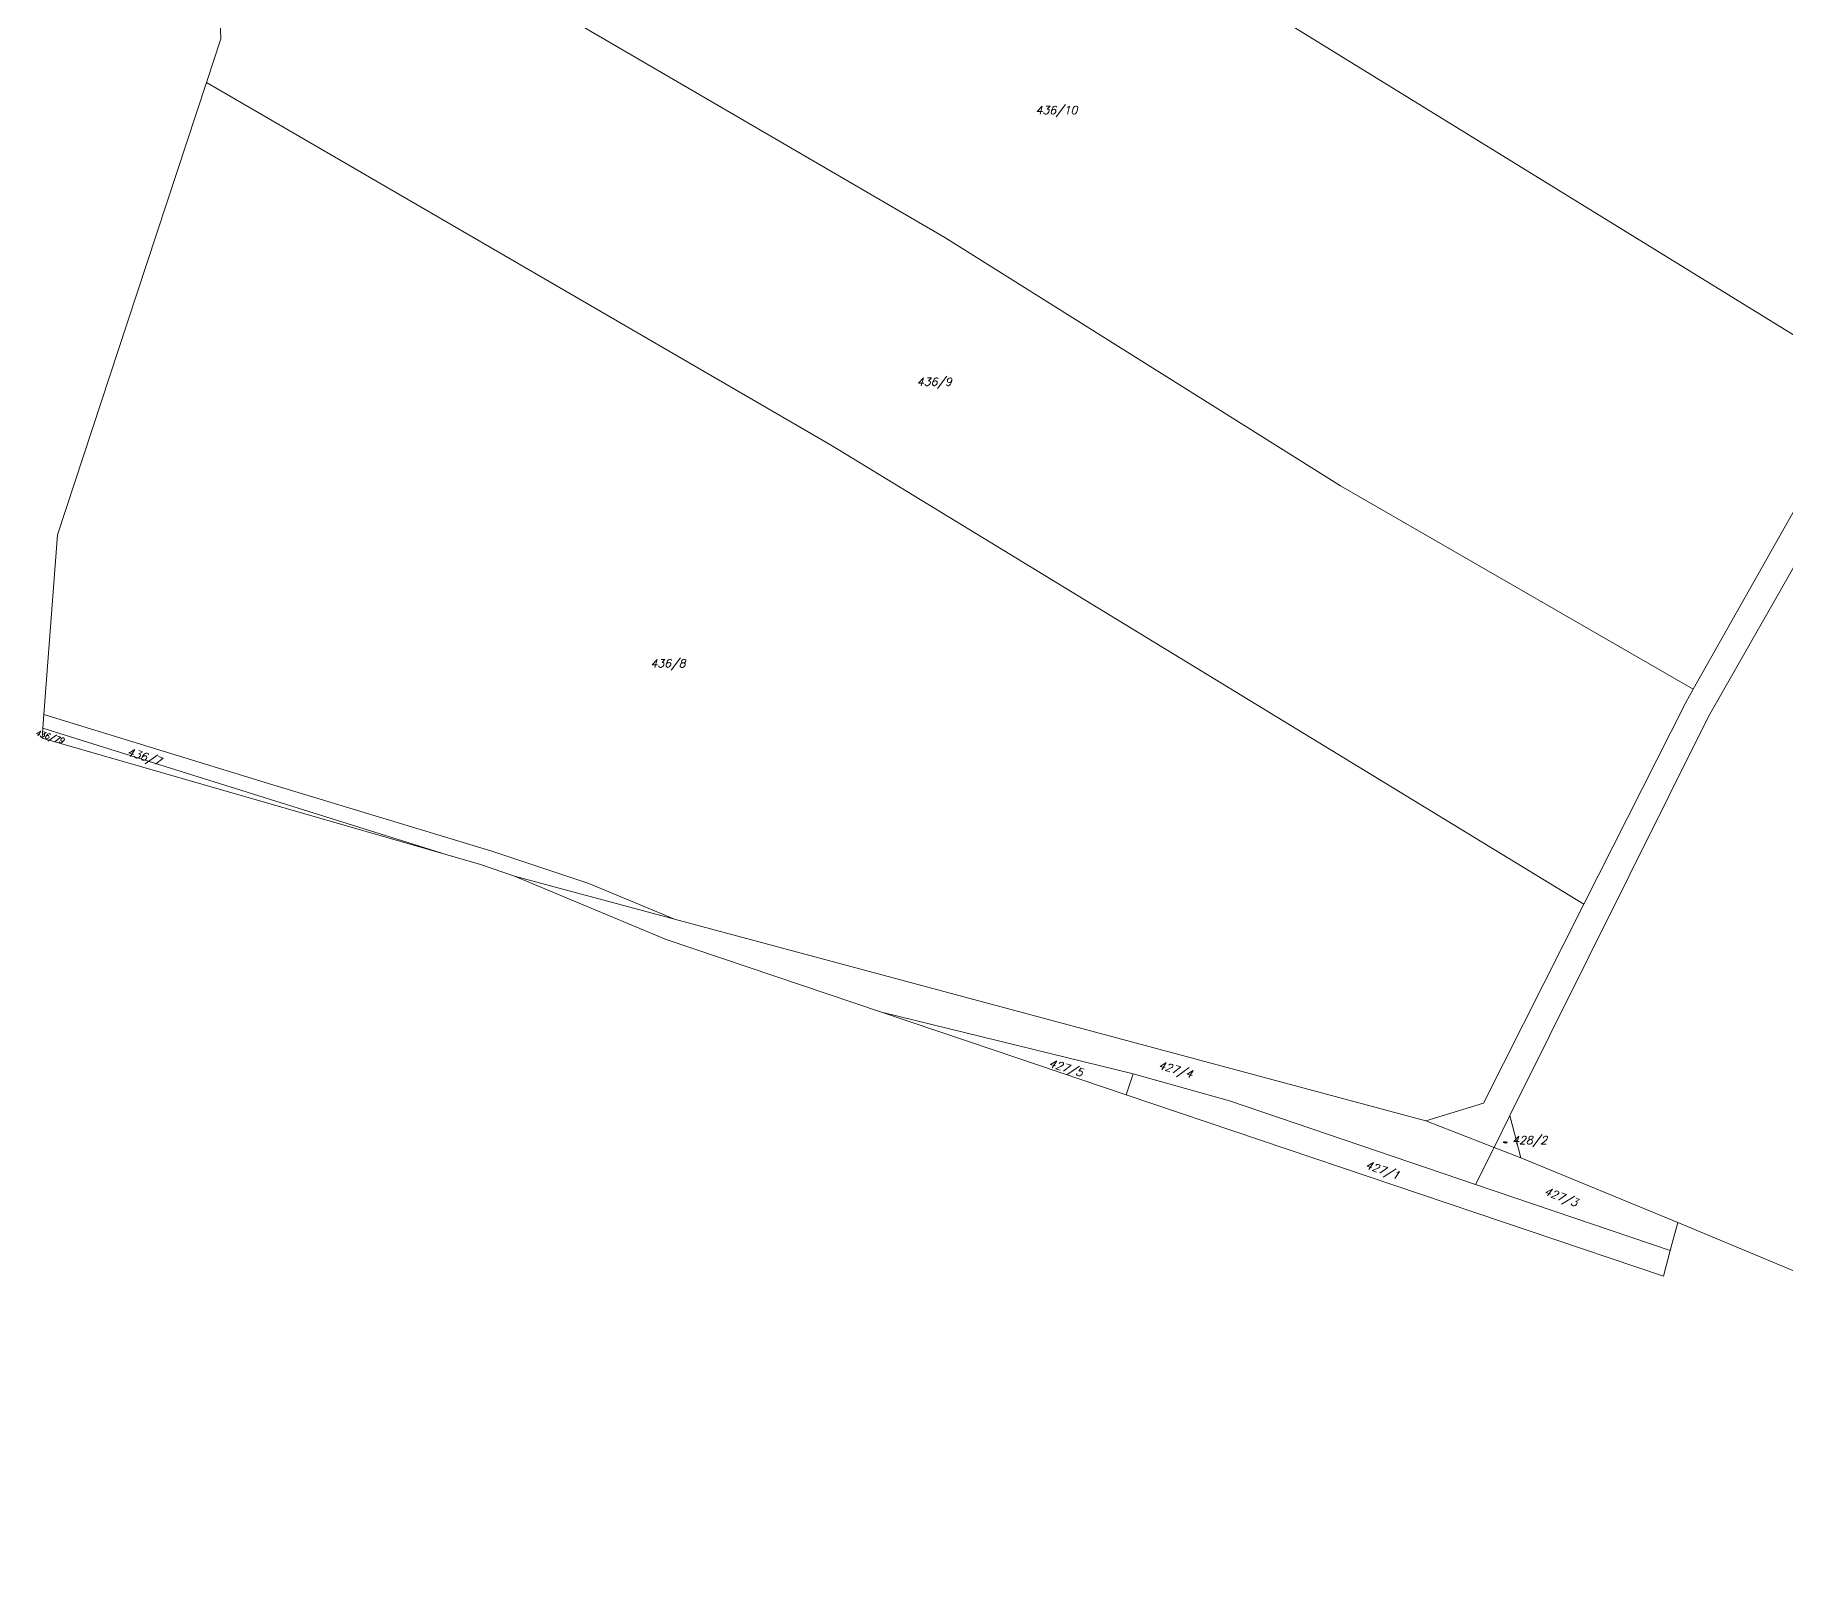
# Model space of a CAD drawing. Header units: millimetres. Extents: x -626414 to -622734, y -1174816 to -1171998.
# Drawn here: x -625853.5 to -625481.5, y -1174802 to -1174477.1 of the extents above; entities that cross this region are included whole.
import ezdxf
from ezdxf.enums import TextEntityAlignment as Align

# ---------------------------------------------------------------- set-up
doc = ezdxf.new("R2010")
doc.units = ezdxf.units.MM
doc.layers.add('Dobrinsko_hranice parcel', color=7, linetype='Continuous', lineweight=0)
doc.layers.add('Dobrinsko_parcelní čísla', color=7, linetype='Continuous', lineweight=0)
doc.styles.add('Style-ITALICS', font='ITALICS.shx')

msp = doc.modelspace()

# ---------------------------------------------------------------- linework, layer by layer
at = {"layer": 'Dobrinsko_hranice parcel', "color": 7, "linetype": 'Continuous', "lineweight": 13}
for p, q in [((-625660.23, -1174520.12), (-625804.53, -1174436.09)), ((-625464.25, -1174550.55), (-625620.37, -1174454.27)), ((-625814.05, -1174477.91), (-625815.01, -1174455.31)), ((-625817.12, -1174487.22), (-625814.05, -1174477.91)), ((-625833.96, -1174538.34), (-625817.12, -1174487.22)), ((-625684.15, -1174564.39), (-625817.12, -1174487.22)), ((-625576.21, -1174572.91), (-625660.23, -1174520.12)), ((-625833.96, -1174538.34), (-625848.79, -1174583.34)), ((-625501.27, -1174616.16), (-625464.25, -1174550.55)), ((-625524.46, -1174661.82), (-625684.15, -1174564.39)), ((-625497.97, -1174621.9), (-625468.11, -1174569.44)), ((-625501.27, -1174616.16), (-625576.21, -1174572.91)), ((-625851.66, -1174621.51), (-625848.79, -1174583.34)), ((-625502.84, -1174618.95), (-625501.27, -1174616.16)), ((-625851.88, -1174624.43), (-625851.66, -1174621.51)), ((-625851.66, -1174621.51), (-625802.99, -1174636.43)), ((-625540.18, -1174706.74), (-625497.97, -1174621.9)), ((-625524.46, -1174661.82), (-625502.84, -1174618.95)), ((-625852.04, -1174626.53), (-625851.88, -1174624.43)), ((-625765.98, -1174651.32), (-625851.88, -1174624.43)), ((-625765.98, -1174651.32), (-625852.04, -1174626.53)), ((-625802.99, -1174636.43), (-625756.46, -1174650.55)), ((-625758.86, -1174653.37), (-625765.98, -1174651.32)), ((-625756.46, -1174650.55), (-625735.84, -1174657.43)), ((-625751.66, -1174655.87), (-625758.86, -1174653.37)), ((-625719.43, -1174669.31), (-625751.66, -1174655.87)), ((-625751.66, -1174655.87), (-625717.68, -1174664.99)), ((-625735.84, -1174657.43), (-625717.68, -1174664.99)), ((-625545.78, -1174704.1), (-625524.46, -1174661.82)), ((-625717.68, -1174664.99), (-625558.08, -1174707.82)), ((-625673.69, -1174684.76), (-625719.43, -1174669.31)), ((-625673.69, -1174684.76), (-625620.23, -1174697.84)), ((-625649.74, -1174692.85), (-625673.69, -1174684.76)), ((-625621.69, -1174702.32), (-625649.74, -1174692.85)), ((-625620.23, -1174697.84), (-625621.69, -1174702.32)), ((-625599.75, -1174703.63), (-625620.23, -1174697.84)), ((-625507.55, -1174740.88), (-625621.69, -1174702.32)), ((-625547.47, -1174721.39), (-625599.75, -1174703.63)), ((-625558.08, -1174707.82), (-625545.78, -1174704.1)), ((-625540.18, -1174706.74), (-625543.54, -1174713.49)), ((-625537.89, -1174715.7), (-625540.18, -1174706.74)), ((-625558.08, -1174707.82), (-625543.54, -1174713.49)), ((-625543.54, -1174713.49), (-625547.47, -1174721.39)), ((-625543.54, -1174713.49), (-625537.89, -1174715.7)), ((-625504.54, -1174729.44), (-625537.89, -1174715.7)), ((-625506.12, -1174735.44), (-625547.47, -1174721.39)), ((-625504.54, -1174729.44), (-625506.12, -1174735.44)), ((-625330.76, -1174802.02), (-625504.54, -1174729.44)), ((-625506.12, -1174735.44), (-625507.55, -1174740.88))]:
    msp.add_line(p, q, dxfattribs=at)

# ---------------------------------------------------------------- texts
at = {"layer": 'Dobrinsko_parcelní čísla', "color": 7, "linetype": 'Continuous', "lineweight": 0, "style": 'Style-ITALICS'}
for s, p in [('436/10', (-625636.52, -1174493.925)), ('436/9', (-625662.47, -1174551.635)), ('436/8', (-625719.06, -1174611.495)), ('428/2', (-625536, -1174712.815))]:
    msp.add_text(s, height=1.7, dxfattribs=at).set_placement(p, align=Align.CENTER)
for s, height, rotation, p in [('436/79', 1.2, 343, (-625850.607, -1174626.796)), ('436/7', 1.7, 343, (-625830.594, -1174631.236)), ('427/5', 1.7, 343, (-625634.764, -1174697.376)), ('427/4', 1.7, 344, (-625611.457, -1174697.748)), ('428/2', 0.2, 357, (-625541.202, -1174712.539)), ('427/1', 1.7, 341, (-625567.558, -1174719.101)), ('427/3', 1.7, 339, (-625529.622, -1174724.786))]:
    msp.add_text(s, height=height, rotation=rotation, dxfattribs=at).set_placement(p, align=Align.CENTER)

doc.saveas('drawing.dxf')
